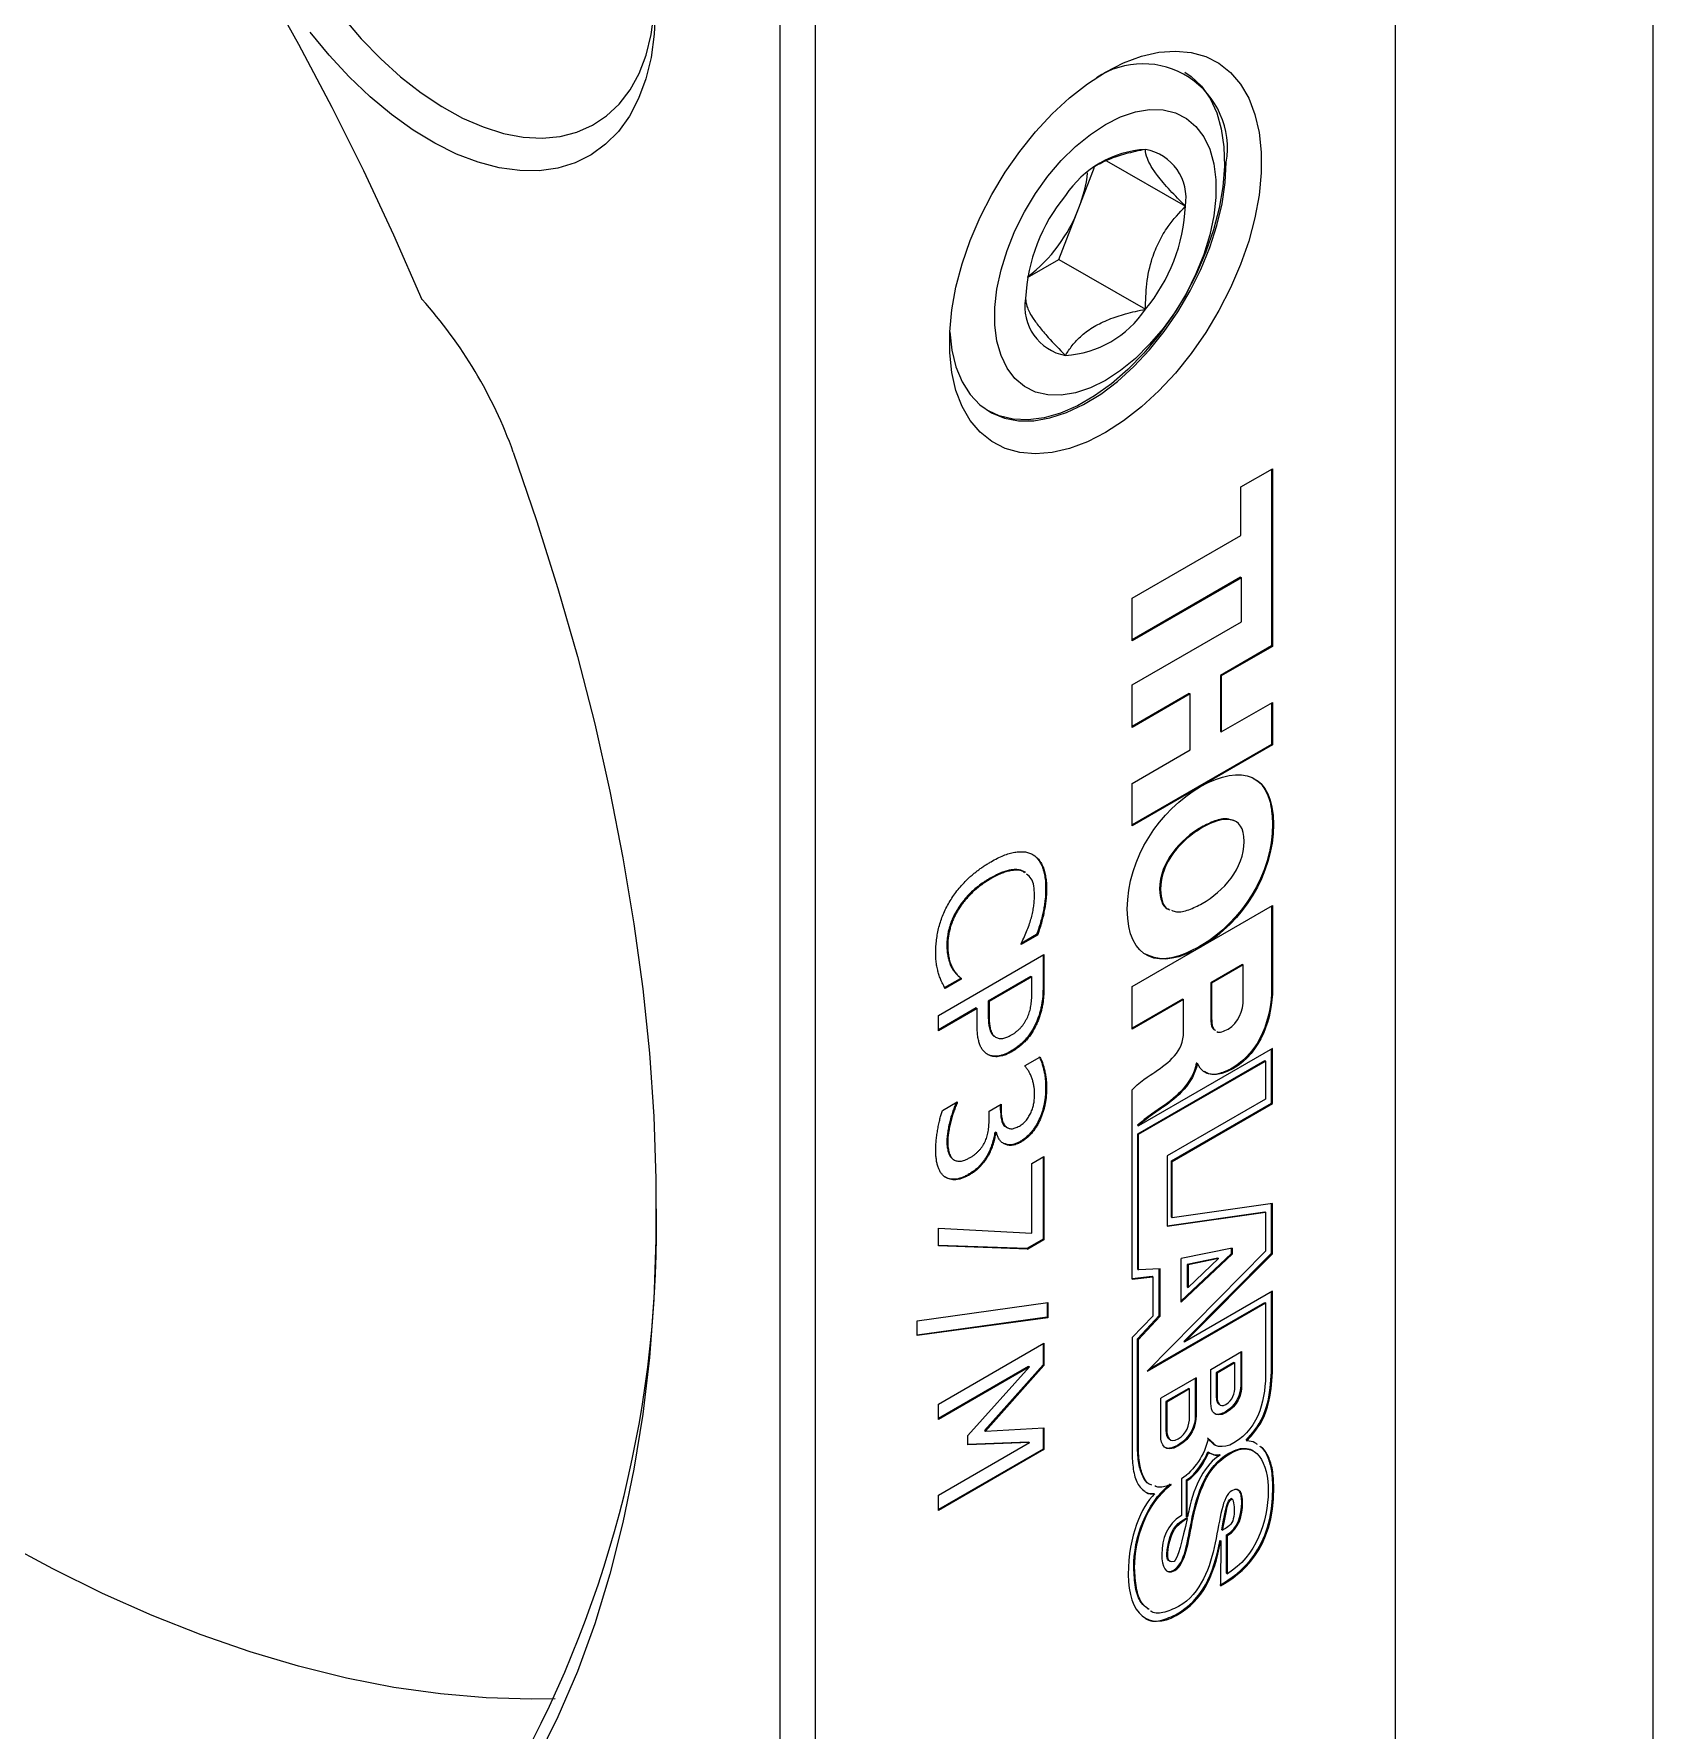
# Model space of a CAD drawing. Header units: millimetres. Extents: x 2 to 278, y 1 to 215.
# Drawn here: x 261.45 to 277.99, y 172.59 to 189.91 of the extents above; entities that cross this region are included whole.
import ezdxf

# ---------------------------------------------------------------- set-up
doc = ezdxf.new("R2010")
doc.units = ezdxf.units.MM

msp = doc.modelspace()

# ---------------------------------------------------------------- linework, layer by layer
at = {"color": 7, "linetype": 'Continuous', "lineweight": 18}
for p, q in [((277.989, 0.903), (277.989, 214.645)), ((275.359, 165.872), (275.359, 195.323)), ((269.073, 162.537), (269.073, 191.816)), ((269.432, 191.902), (269.432, 162.451)), ((272.124, 188.136), (272.285, 188.551)), ((272.406, 188.617), (273.212, 188.152)), ((271.92, 187.61), (272.124, 188.136)), ((271.599, 187.424), (271.92, 187.61)), ((271.92, 187.61), (272.804, 187.1)), ((273.78, 185.286), (274.102, 185.472)), ((274.093, 185.467), (274.093, 183.662)), ((274.102, 185.472), (274.102, 183.657)), ((273.78, 184.789), (273.78, 185.286)), ((272.669, 184.148), (273.78, 184.789)), ((273.775, 184.363), (272.669, 183.724)), ((273.784, 184.357), (272.669, 183.714)), ((273.775, 184.363), (273.784, 184.357)), ((273.784, 183.907), (273.784, 184.357)), ((272.669, 183.714), (272.669, 184.148)), ((272.669, 183.264), (273.784, 183.907)), ((274.093, 183.662), (273.57, 183.36)), ((274.102, 183.657), (273.579, 183.355)), ((274.093, 183.662), (274.102, 183.657)), ((273.57, 183.36), (273.57, 182.788)), ((273.57, 183.36), (273.579, 183.355)), ((273.579, 183.355), (273.579, 182.783)), ((272.669, 182.83), (272.669, 183.264)), ((273.252, 183.176), (272.669, 182.84)), ((273.261, 183.171), (272.669, 182.83)), ((273.252, 183.176), (273.261, 183.171)), ((273.261, 182.6), (273.261, 183.171)), ((273.579, 182.783), (274.102, 183.085)), ((274.093, 183.08), (274.093, 182.656)), ((274.102, 183.085), (274.102, 182.651)), ((273.57, 182.788), (273.579, 182.783)), ((274.093, 182.656), (272.669, 181.834)), ((274.102, 182.651), (272.669, 181.824)), ((272.669, 182.258), (273.261, 182.6)), ((274.093, 182.656), (274.102, 182.651)), ((272.669, 181.824), (272.669, 182.258)), ((273.368, 182.225), (273.368, 182.225)), ((273.376, 181.811), (273.385, 181.806)), ((274.103, 181.843), (274.112, 181.838)), ((271.217, 181.289), (271.226, 181.284)), ((271.566, 181.349), (271.552, 181.362)), ((271.552, 181.362), (271.561, 181.357)), ((271.575, 181.344), (271.561, 181.357)), ((271.579, 181.347), (271.568, 181.354)), ((271.785, 181.185), (271.794, 181.18)), ((272.949, 181.177), (272.958, 181.172)), ((270.883, 180.971), (270.892, 180.965)), ((272.669, 180.182), (274.102, 181.009)), ((274.093, 181.004), (274.093, 180.165)), ((274.102, 181.009), (274.102, 180.16)), ((271.693, 180.713), (271.535, 180.622)), ((271.702, 180.708), (271.535, 180.612)), ((271.693, 180.713), (271.702, 180.708)), ((270.776, 180.611), (270.785, 180.605)), ((271.535, 180.612), (271.535, 180.624)), ((273.375, 180.601), (273.375, 180.601)), ((273.375, 180.601), (273.384, 180.596)), ((273.375, 180.601), (273.384, 180.596)), ((273.384, 180.596), (273.384, 180.596)), ((270.689, 179.887), (271.767, 180.51)), ((271.758, 180.504), (271.758, 180.182)), ((271.767, 180.51), (271.767, 180.176)), ((273.795, 180.408), (273.471, 180.221)), ((273.804, 180.403), (273.48, 180.216)), ((273.795, 180.408), (273.804, 180.403)), ((273.804, 180.057), (273.804, 180.403)), ((270.912, 180.263), (270.748, 180.168)), ((270.921, 180.258), (270.757, 180.163)), ((270.912, 180.274), (270.912, 180.263)), ((270.912, 180.274), (270.921, 180.269)), ((270.912, 180.263), (270.921, 180.258)), ((270.921, 180.269), (270.921, 180.258)), ((271.635, 180.286), (271.199, 180.034)), ((271.644, 180.281), (271.208, 180.029)), ((271.635, 180.286), (271.644, 180.281)), ((271.644, 180.119), (271.644, 180.281)), ((271.758, 180.182), (271.767, 180.176)), ((272.669, 179.748), (272.669, 180.182)), ((273.471, 180.221), (273.471, 179.857)), ((273.471, 180.221), (273.48, 180.216)), ((273.48, 180.216), (273.48, 179.852)), ((271.199, 180.034), (271.199, 179.896)), ((271.199, 180.034), (271.208, 180.029)), ((271.208, 180.029), (271.208, 179.891)), ((273.184, 180.055), (272.669, 179.758)), ((273.193, 180.05), (272.669, 179.748)), ((273.184, 180.055), (273.193, 180.05)), ((273.193, 179.721), (273.193, 180.05)), ((274.093, 180.165), (274.102, 180.16)), ((271.076, 179.964), (270.689, 179.74)), ((271.085, 179.958), (270.689, 179.73)), ((270.689, 179.73), (270.689, 179.887)), ((271.076, 179.964), (271.085, 179.958)), ((271.085, 179.793), (271.085, 179.958)), ((271.199, 179.896), (271.208, 179.891)), ((273.471, 179.857), (273.48, 179.852)), ((271.265, 179.671), (271.274, 179.666)), ((271.69, 179.819), (271.699, 179.814)), ((271.429, 179.522), (271.438, 179.516)), ((274.102, 179.551), (272.732, 178.761)), ((274.093, 178.992), (274.093, 179.546)), ((274.102, 178.987), (274.102, 179.551)), ((271.576, 179.375), (271.727, 179.462)), ((271.576, 179.367), (271.576, 179.375)), ((272.725, 178.679), (274.022, 179.428)), ((272.734, 178.674), (274.031, 179.422)), ((273.328, 179.401), (273.324, 179.399)), ((273.324, 179.399), (273.333, 179.394)), ((273.328, 179.401), (273.337, 179.396)), ((273.337, 179.396), (273.333, 179.394)), ((273.689, 179.348), (273.698, 179.343)), ((274.022, 179.428), (274.031, 179.422)), ((274.031, 179.422), (274.031, 179.032)), ((271.785, 179.157), (271.794, 179.152)), ((270.73, 178.918), (270.88, 179.005)), ((270.871, 179), (270.871, 178.998)), ((270.871, 178.998), (270.88, 178.993)), ((270.88, 179.005), (270.88, 178.993)), ((271.208, 178.911), (271.331, 178.982)), ((271.322, 178.976), (271.322, 178.93)), ((271.331, 178.982), (271.331, 178.924)), ((272.669, 177.194), (272.669, 179.127)), ((272.98, 178.958), (272.989, 178.953)), ((274.031, 179.032), (273.027, 178.453)), ((273.069, 178.401), (274.093, 178.992)), ((273.078, 178.396), (274.102, 178.987)), ((274.093, 178.992), (274.102, 178.987)), ((271.208, 178.835), (271.208, 178.911)), ((271.322, 178.93), (271.331, 178.924)), ((271.723, 178.837), (271.732, 178.831)), ((271.275, 178.696), (271.265, 178.69)), ((271.265, 178.69), (271.274, 178.685)), ((271.284, 178.691), (271.274, 178.685)), ((271.275, 178.696), (271.284, 178.691)), ((271.384, 178.746), (271.395, 178.74)), ((272.723, 178.766), (272.732, 178.761)), ((272.725, 177.293), (272.725, 178.679)), ((272.725, 178.679), (272.734, 178.674)), ((272.734, 177.288), (272.734, 178.674)), ((270.776, 178.592), (270.785, 178.587)), ((271.195, 178.47), (271.204, 178.465)), ((271.521, 178.598), (271.53, 178.593)), ((271.644, 178.375), (271.767, 178.446)), ((271.758, 178.441), (271.758, 177.601)), ((271.767, 178.446), (271.767, 177.595)), ((273.027, 178.453), (273.027, 177.734)), ((270.836, 178.42), (270.845, 178.415)), ((270.995, 178.263), (271.004, 178.257)), ((271.644, 177.665), (271.644, 178.375)), ((273.069, 177.826), (273.069, 178.401)), ((273.069, 178.401), (273.078, 178.396)), ((273.078, 177.821), (273.078, 178.396)), ((274.102, 177.966), (273.078, 177.821)), ((274.093, 177.458), (274.093, 177.964)), ((274.102, 177.453), (274.102, 177.966)), ((273.027, 177.74), (274.022, 177.882)), ((273.027, 177.734), (274.031, 177.877)), ((273.069, 177.826), (273.078, 177.821)), ((274.022, 177.882), (274.031, 177.877)), ((274.031, 177.877), (274.031, 177.48)), ((270.689, 177.714), (271.644, 177.665)), ((270.689, 177.535), (270.689, 177.714)), ((271.758, 177.601), (271.594, 177.506)), ((271.767, 177.595), (271.603, 177.501)), ((271.758, 177.601), (271.767, 177.595)), ((271.594, 177.506), (270.689, 177.539)), ((271.603, 177.501), (270.689, 177.535)), ((271.594, 177.506), (271.603, 177.501)), ((274.031, 177.48), (272.822, 176.254)), ((273.689, 177.509), (273.17, 177.405)), ((273.68, 177.453), (273.17, 176.973)), ((273.689, 177.448), (273.17, 176.959)), ((273.17, 176.959), (273.17, 177.405)), ((273.198, 176.559), (274.093, 177.458)), ((273.207, 176.554), (274.102, 177.453)), ((273.543, 177.409), (273.23, 177.345)), ((273.552, 177.404), (273.239, 177.34)), ((273.239, 177.11), (273.552, 177.404)), ((273.543, 177.409), (273.552, 177.404)), ((273.68, 177.507), (273.68, 177.453)), ((273.68, 177.453), (273.689, 177.448)), ((273.689, 177.509), (273.689, 177.448)), ((274.093, 177.458), (274.102, 177.453)), ((272.725, 177.293), (272.734, 177.288)), ((272.953, 177.301), (272.734, 177.288)), ((272.944, 176.822), (272.944, 177.3)), ((272.953, 176.816), (272.953, 177.301)), ((273.23, 177.345), (273.23, 177.115)), ((273.23, 177.345), (273.239, 177.34)), ((273.239, 177.34), (273.239, 177.11)), ((272.669, 177.2), (272.872, 177.223)), ((272.669, 177.194), (272.881, 177.217)), ((272.872, 177.223), (272.881, 177.217)), ((272.881, 177.217), (272.881, 176.815)), ((274.102, 177.07), (273.207, 176.554)), ((273.23, 177.115), (273.239, 177.11)), ((274.093, 176.343), (274.093, 177.065)), ((274.102, 176.338), (274.102, 177.07)), ((270.471, 176.769), (271.808, 176.955)), ((271.799, 176.953), (271.799, 176.805)), ((271.808, 176.955), (271.808, 176.8)), ((272.822, 176.254), (274.031, 176.952)), ((272.846, 176.278), (274.022, 176.957)), ((274.022, 176.957), (274.031, 176.952)), ((274.031, 176.952), (274.031, 176.25)), ((271.799, 176.805), (270.471, 176.623)), ((271.808, 176.8), (270.471, 176.617)), ((270.471, 176.617), (270.471, 176.769)), ((271.799, 176.805), (271.808, 176.8)), ((272.881, 176.815), (272.669, 176.598)), ((272.723, 176.583), (272.944, 176.822)), ((272.732, 176.577), (272.953, 176.816)), ((272.944, 176.822), (272.953, 176.816)), ((270.689, 175.918), (271.767, 176.54)), ((271.758, 176.535), (271.758, 176.318)), ((271.767, 176.54), (271.767, 176.313)), ((272.669, 176.598), (272.669, 175.359)), ((272.723, 175.487), (272.723, 176.583)), ((272.723, 176.583), (272.732, 176.577)), ((272.732, 175.482), (272.732, 176.577)), ((273.198, 176.559), (273.207, 176.554)), ((273.472, 176.273), (273.786, 176.454)), ((273.777, 176.449), (273.777, 176.112)), ((273.786, 176.454), (273.786, 176.107)), ((271.61, 176.302), (270.689, 175.771)), ((271.619, 176.297), (270.689, 175.76)), ((270.99, 175.597), (271.619, 176.297)), ((271.758, 176.318), (271.161, 175.648)), ((271.767, 176.313), (271.17, 175.643)), ((271.61, 176.302), (271.619, 176.297)), ((271.758, 176.318), (271.767, 176.313)), ((273.322, 176.186), (272.96, 175.977)), ((273.322, 176.186), (273.322, 175.8)), ((273.472, 175.925), (273.472, 176.273)), ((273.708, 176.344), (273.527, 176.239)), ((273.527, 176.239), (273.527, 175.996)), ((273.527, 176.239), (273.536, 176.234)), ((273.717, 176.338), (273.536, 176.234)), ((273.536, 176.234), (273.536, 175.991)), ((273.708, 176.344), (273.717, 176.338)), ((273.717, 176.096), (273.717, 176.338)), ((274.093, 176.343), (274.102, 176.338)), ((273.246, 176.079), (273.013, 175.944)), ((273.255, 176.073), (273.022, 175.939)), ((273.246, 176.079), (273.255, 176.073)), ((273.255, 175.783), (273.255, 176.073)), ((273.313, 176.181), (273.313, 175.805)), ((273.777, 176.112), (273.786, 176.107)), ((270.689, 175.76), (270.689, 175.918)), ((272.96, 175.591), (272.96, 175.977)), ((273.013, 175.944), (273.013, 175.654)), ((273.013, 175.944), (273.022, 175.939)), ((273.022, 175.939), (273.022, 175.649)), ((273.527, 175.996), (273.536, 175.991)), ((271.17, 175.643), (271.767, 175.674)), ((271.758, 175.673), (271.758, 175.458)), ((271.767, 175.674), (271.767, 175.453)), ((273.313, 175.805), (273.322, 175.8)), ((273.619, 175.837), (273.628, 175.832)), ((270.689, 174.989), (271.619, 175.525)), ((270.99, 175.501), (270.99, 175.597)), ((271.61, 175.53), (270.99, 175.506)), ((271.619, 175.525), (270.99, 175.501)), ((271.161, 175.648), (271.17, 175.643)), ((271.61, 175.53), (271.619, 175.525)), ((273.013, 175.654), (273.022, 175.649)), ((273.131, 175.496), (273.14, 175.491)), ((273.504, 175.515), (273.437, 175.573)), ((273.498, 175.509), (273.509, 175.502)), ((273.833, 175.549), (273.842, 175.544)), ((271.758, 175.458), (270.689, 174.841)), ((271.767, 175.453), (270.689, 174.831)), ((271.758, 175.458), (271.767, 175.453)), ((272.723, 175.487), (272.732, 175.482)), ((273.442, 175.429), (273.451, 175.424)), ((273.559, 175.403), (273.567, 175.398)), ((273.656, 175.416), (273.665, 175.411)), ((273.172, 175.154), (273.172, 174.78)), ((270.689, 174.831), (270.689, 174.989)), ((272.888, 175.006), (272.897, 175.001)), ((273.223, 174.765), (273.223, 175.143)), ((273.223, 175.143), (273.232, 175.138)), ((273.232, 174.76), (273.232, 175.138)), ((274.107, 175.072), (274.116, 175.066)), ((273.675, 174.952), (273.684, 174.947)), ((273.69, 174.947), (273.679, 174.953)), ((273.788, 174.913), (273.797, 174.908)), ((273.221, 174.753), (273.23, 174.748)), ((273.223, 174.765), (273.232, 174.76)), ((273.283, 174.762), (273.292, 174.757)), ((273.583, 174.635), (273.592, 174.63)), ((273.039, 174.5), (273.048, 174.495)), ((273.563, 174.513), (273.572, 174.508)), ((273.565, 174.526), (273.574, 174.521)), ((273.574, 174.521), (273.572, 174.062)), ((273.632, 174.191), (273.632, 174.582)), ((273.632, 174.582), (273.641, 174.577)), ((273.641, 174.186), (273.641, 174.577)), ((272.685, 174.249), (272.694, 174.244)), ((273.094, 174.223), (273.103, 174.218)), ((273.632, 174.191), (273.641, 174.186)), ((273.11, 173.764), (273.119, 173.758))]:
    msp.add_line(p, q, dxfattribs=at)
at = {"color": 7, "linetype": 'Continuous', "lineweight": 18, "flags": 128}
for points in [[(263.798, 190.446), (264.153, 189.809), (264.493, 189.166), (264.817, 188.516), (265.125, 187.86), (265.415, 187.201)], [(267.799, 190.16), (267.788, 189.909), (267.756, 189.673), (267.702, 189.453), (267.628, 189.253), (267.534, 189.074), (267.421, 188.917), (267.29, 188.785), (267.142, 188.677), (266.979, 188.596), (266.802, 188.542), (266.612, 188.515), (266.413, 188.517), (266.204, 188.546), (265.989, 188.602), (265.769, 188.686), (265.547, 188.796), (265.324, 188.931), (265.102, 189.089), (264.885, 189.271), (264.672, 189.473), (264.468, 189.694), (264.273, 189.931)], [(264.606, 190.082), (264.795, 189.861), (264.993, 189.657), (265.197, 189.473), (265.406, 189.31), (265.617, 189.17), (265.829, 189.053), (266.04, 188.962), (266.247, 188.897), (266.448, 188.859), (266.641, 188.848), (266.825, 188.865), (266.997, 188.908), (267.156, 188.979), (267.301, 189.075), (267.429, 189.196), (267.54, 189.341), (267.632, 189.509), (267.704, 189.697), (267.757, 189.905), (267.788, 190.129)], [(272.396, 189.521), (272.581, 189.616), (272.763, 189.684), (272.941, 189.725), (273.111, 189.738), (273.272, 189.724), (273.42, 189.682), (273.555, 189.613), (273.674, 189.518), (273.776, 189.398), (273.859, 189.255), (273.923, 189.09), (273.965, 188.906), (273.987, 188.706), (273.987, 188.492), (273.965, 188.267), (273.923, 188.034), (273.859, 187.797), (273.776, 187.557), (273.674, 187.32), (273.555, 187.087), (273.42, 186.862), (273.272, 186.649), (273.111, 186.449), (272.941, 186.266), (272.763, 186.102), (272.581, 185.96), (272.396, 185.84), (272.211, 185.746), (272.028, 185.678), (271.851, 185.637), (271.68, 185.623), (271.52, 185.637), (271.371, 185.679), (271.236, 185.748), (271.117, 185.844), (271.015, 185.964), (270.932, 186.107), (270.869, 186.271), (270.826, 186.455), (270.805, 186.655), (270.805, 186.869), (270.826, 187.094), (270.869, 187.327), (270.932, 187.565), (271.015, 187.804), (271.117, 188.042), (271.236, 188.274), (271.371, 188.499), (271.52, 188.713), (271.68, 188.913), (271.851, 189.096), (272.028, 189.259), (272.211, 189.402), (272.396, 189.521)], [(273.207, 189.522), (273.272, 189.478), (273.377, 189.378), (273.464, 189.254), (273.532, 189.108), (273.579, 188.942), (273.606, 188.759), (273.611, 188.561), (273.595, 188.351), (273.558, 188.133), (273.5, 187.91), (273.422, 187.686), (273.326, 187.462), (273.213, 187.244), (273.084, 187.035), (272.942, 186.836), (272.789, 186.653), (272.626, 186.486), (272.458, 186.34), (272.285, 186.215), (272.111, 186.115), (271.938, 186.04), (271.769, 185.991), (271.607, 185.97), (271.453, 185.977), (271.311, 186.011), (271.207, 186.058)], [(272.396, 188.987), (272.55, 189.064), (272.701, 189.115), (272.846, 189.139), (272.984, 189.136), (273.11, 189.106), (273.223, 189.05), (273.32, 188.968), (273.4, 188.862), (273.462, 188.734), (273.503, 188.586), (273.524, 188.421), (273.524, 188.243), (273.503, 188.054), (273.462, 187.859), (273.4, 187.66), (273.32, 187.461), (273.223, 187.266), (273.11, 187.079), (272.984, 186.904), (272.846, 186.743), (272.701, 186.599), (272.55, 186.475), (272.396, 186.374), (272.242, 186.297), (272.09, 186.246), (271.945, 186.222), (271.808, 186.225), (271.682, 186.255), (271.569, 186.312), (271.471, 186.394), (271.391, 186.5), (271.33, 186.628), (271.288, 186.775), (271.267, 186.94), (271.267, 187.118), (271.288, 187.307), (271.33, 187.503), (271.391, 187.702), (271.471, 187.901), (271.569, 188.095), (271.682, 188.282), (271.808, 188.458), (271.945, 188.619), (272.09, 188.763), (272.242, 188.886), (272.396, 188.987)], [(270.805, 186.869), (270.826, 186.682), (270.868, 186.511), (270.931, 186.36), (271.014, 186.231), (271.114, 186.125), (271.232, 186.044), (271.364, 185.989), (271.509, 185.962), (271.665, 185.962), (271.829, 185.99), (271.999, 186.045), (272.173, 186.127), (272.347, 186.234), (272.519, 186.364), (272.686, 186.515), (272.846, 186.686), (272.997, 186.874), (273.136, 187.075), (273.261, 187.288), (273.37, 187.507), (273.462, 187.731), (273.535, 187.956), (273.588, 188.178), (273.62, 188.394), (273.63, 188.601)], [(266.347, 185.64), (266.586, 184.944), (266.804, 184.249), (267.002, 183.555), (267.179, 182.865), (267.334, 182.179), (267.468, 181.498), (267.58, 180.824), (267.669, 180.159), (267.737, 179.502), (267.782, 178.855), (267.804, 178.22), (267.804, 177.597), (267.782, 176.988), (267.737, 176.393), (267.669, 175.814), (267.58, 175.252), (267.468, 174.707), (267.334, 174.181), (267.179, 173.674), (267.002, 173.188), (266.804, 172.723), (266.586, 172.28), (266.347, 171.86)], [(266.775, 172.909), (266.532, 172.905), (266.072, 172.918), (265.603, 172.958), (265.127, 173.025), (264.644, 173.119), (264.155, 173.24), (263.66, 173.387), (263.161, 173.561), (262.658, 173.76), (262.152, 173.985), (261.645, 174.234), (261.136, 174.509)]]:
    msp.add_lwpolyline(points, dxfattribs=at)
at = {"color": 7, "linetype": 'Continuous', "lineweight": 18}
for centre, radius, start, end in [((272.778, 188.743), 0.864, 350.5521, 123.3414), ((272.867, 187.681), 1.054, 93.4295, 146.5651), ((272.711, 188.234), 0.508, 350.7481, 79.4532), ((270.859, 188.642), 1.363, 338.2261, 353.8016), ((273.35, 187.128), 1.772, 140.2279, 177.3607), ((271.442, 188.234), 1.772, 320.2279, 357.3607), ((270.644, 188.691), 1.581, 307.2159, 339.4707), ((261.893, 184.038), 4.734, 19.7897, 41.9244), ((272.08, 187.128), 0.508, 170.7481, 259.4532), ((271.924, 187.681), 1.054, 273.4295, 326.5651), ((256.318, 177.726), 11.492, 330.9777, 1.4212)]:
    msp.add_arc(centre, radius, start, end, dxfattribs=at)
for points, knots in [([(272.804, 188.733), (272.736, 188.719), (272.606, 188.691), (272.43, 188.634), (272.334, 188.584), (272.287, 188.56)], [0, 0, 0, 0, 0.360888, 0.686856, 1, 1, 1, 1]), ([(273.212, 188.152), (273.159, 188.207), (273.05, 188.318), (272.932, 188.456), (272.859, 188.563), (272.812, 188.657), (272.807, 188.704), (272.804, 188.733)], [0, 0, 0, 0, 0.216175, 0.4397399, 0.5933979, 0.7521915, 1, 1, 1, 1]), ([(272.804, 187.1), (272.806, 187.187), (272.811, 187.363), (272.86, 187.599), (272.94, 187.794), (273.05, 187.978), (273.151, 188.086), (273.212, 188.152)], [0, 0, 0, 0, 0.216175, 0.4397399, 0.5933979, 0.7521915, 1, 1, 1, 1]), ([(271.579, 187.209), (271.582, 187.184), (271.586, 187.134), (271.636, 187.034), (271.715, 186.924), (271.826, 186.794), (271.926, 186.691), (271.987, 186.629)], [0, 0, 0, 0, 0.216175, 0.43974, 0.593398, 0.752191, 1, 1, 1, 1]), ([(271.987, 186.629), (272.009, 186.662), (272.053, 186.733), (272.149, 186.834), (272.274, 186.926), (272.429, 186.999), (272.606, 187.058), (272.736, 187.086), (272.804, 187.1)], [0, 0, 0, 0, 0.155636, 0.324886, 0.493764, 0.656484, 0.819509, 1, 1, 1, 1]), ([(273.908, 182.304), (273.916, 182.301), (273.966, 182.285), (274.029, 182.197), (274.092, 182.048), (274.099, 181.914), (274.103, 181.843)], [0, 0, 0, 0, 0.054761, 0.348125, 0.65833, 1, 1, 1, 1]), ([(273.708, 181.874), (273.686, 181.883), (273.63, 181.906), (273.513, 181.88), (273.422, 181.834), (273.376, 181.811)], [0, 0, 0, 0, 0.241291, 0.611457, 1, 1, 1, 1]), ([(271.227, 181.458), (271.249, 181.47), (271.292, 181.494), (271.354, 181.522), (271.413, 181.543), (271.468, 181.555), (271.52, 181.561), (271.567, 181.56), (271.61, 181.551), (271.636, 181.54), (271.648, 181.534)], [0, 0, 0, 0, 0.143934, 0.281172, 0.411596, 0.537339, 0.658232, 0.775015, 0.888355, 1, 1, 1, 1]), ([(270.8, 181.042), (270.812, 181.062), (270.837, 181.103), (270.879, 181.16), (270.926, 181.216), (270.969, 181.261), (271.005, 181.296), (271.033, 181.321), (271.063, 181.346), (271.094, 181.37), (271.126, 181.393), (271.159, 181.416), (271.193, 181.438), (271.216, 181.451), (271.227, 181.458)], [0, 0, 0, 0, 0.106995, 0.21654, 0.330826, 0.450925, 0.513514, 0.577501, 0.643052, 0.710405, 0.779543, 0.850763, 0.9245, 1, 1, 1, 1]), ([(271.639, 181.539), (271.651, 181.532), (271.674, 181.518), (271.703, 181.489), (271.728, 181.454), (271.749, 181.412), (271.765, 181.364), (271.777, 181.31), (271.784, 181.25), (271.785, 181.207), (271.785, 181.185)], [0, 0, 0, 0, 0.117351, 0.234836, 0.354228, 0.476468, 0.601705, 0.729853, 0.862091, 1, 1, 1, 1]), ([(271.648, 181.534), (271.66, 181.527), (271.683, 181.513), (271.712, 181.484), (271.737, 181.449), (271.758, 181.406), (271.774, 181.358), (271.786, 181.305), (271.793, 181.245), (271.794, 181.202), (271.794, 181.18)], [0, 0, 0, 0, 0.117351, 0.234836, 0.354228, 0.476468, 0.601705, 0.729853, 0.862091, 1, 1, 1, 1]), ([(271.217, 181.289), (271.199, 181.278), (271.163, 181.257), (271.111, 181.22), (271.063, 181.182), (271.019, 181.141), (270.979, 181.099), (270.943, 181.057), (270.911, 181.015), (270.892, 180.985), (270.883, 180.971)], [0, 0, 0, 0, 0.155241, 0.300025, 0.435206, 0.562205, 0.681189, 0.793223, 0.899004, 1, 1, 1, 1]), ([(271.226, 181.284), (271.208, 181.273), (271.172, 181.252), (271.12, 181.215), (271.072, 181.177), (271.028, 181.136), (270.988, 181.094), (270.952, 181.052), (270.92, 181.009), (270.901, 180.98), (270.892, 180.965)], [0, 0, 0, 0, 0.155241, 0.300025, 0.435206, 0.562205, 0.681189, 0.793223, 0.899004, 1, 1, 1, 1]), ([(271.552, 181.362), (271.542, 181.366), (271.523, 181.373), (271.489, 181.378), (271.452, 181.377), (271.412, 181.371), (271.368, 181.359), (271.321, 181.342), (271.27, 181.319), (271.235, 181.299), (271.217, 181.289)], [0, 0, 0, 0, 0.104655, 0.213472, 0.327663, 0.447816, 0.575017, 0.708782, 0.849954, 1, 1, 1, 1]), ([(271.561, 181.357), (271.551, 181.361), (271.532, 181.368), (271.498, 181.373), (271.461, 181.371), (271.421, 181.366), (271.377, 181.354), (271.33, 181.337), (271.279, 181.314), (271.244, 181.294), (271.226, 181.284)], [0, 0, 0, 0, 0.104655, 0.213472, 0.327663, 0.447816, 0.575017, 0.708782, 0.849954, 1, 1, 1, 1]), ([(271.672, 181.119), (271.67, 181.15), (271.667, 181.211), (271.644, 181.291), (271.607, 181.317), (271.589, 181.33)], [0, 0, 0, 0, 0.334032, 0.6678, 1, 1, 1, 1]), ([(270.662, 180.527), (270.663, 180.55), (270.663, 180.593), (270.67, 180.659), (270.68, 180.725), (270.694, 180.79), (270.714, 180.855), (270.737, 180.918), (270.766, 180.981), (270.789, 181.022), (270.8, 181.042)], [0, 0, 0, 0, 0.138054, 0.270147, 0.397724, 0.521154, 0.64206, 0.761152, 0.88002, 1, 1, 1, 1]), ([(271.535, 180.624), (271.547, 180.648), (271.569, 180.693), (271.597, 180.76), (271.621, 180.824), (271.64, 180.886), (271.654, 180.945), (271.664, 181.004), (271.67, 181.062), (271.671, 181.1), (271.672, 181.119)], [0, 0, 0, 0, 0.140009, 0.272412, 0.398723, 0.518389, 0.636276, 0.755107, 0.876345, 1, 1, 1, 1]), ([(271.785, 181.185), (271.785, 181.169), (271.785, 181.135), (271.781, 181.083), (271.774, 181.03), (271.765, 180.974), (271.753, 180.916), (271.737, 180.853), (271.717, 180.785), (271.701, 180.738), (271.693, 180.713)], [0, 0, 0, 0, 0.114033, 0.228467, 0.343226, 0.459647, 0.580798, 0.710352, 0.850555, 1, 1, 1, 1]), ([(271.794, 181.18), (271.794, 181.164), (271.794, 181.13), (271.79, 181.078), (271.783, 181.024), (271.774, 180.969), (271.762, 180.911), (271.746, 180.847), (271.726, 180.779), (271.71, 180.732), (271.702, 180.708)], [0, 0, 0, 0, 0.114033, 0.228467, 0.343226, 0.459647, 0.580798, 0.710352, 0.850555, 1, 1, 1, 1]), ([(272.949, 181.177), (272.953, 181.133), (272.961, 181.049), (273.003, 180.983), (273.038, 180.974), (273.044, 180.973)], [0, 0, 0, 0, 0.488167, 0.918632, 1, 1, 1, 1]), ([(272.958, 181.172), (272.962, 181.127), (272.97, 181.044), (273.012, 180.978), (273.047, 180.969), (273.053, 180.967)], [0, 0, 0, 0, 0.488167, 0.918632, 1, 1, 1, 1]), ([(270.883, 180.971), (270.874, 180.956), (270.857, 180.926), (270.835, 180.881), (270.816, 180.835), (270.802, 180.789), (270.79, 180.743), (270.782, 180.698), (270.777, 180.653), (270.776, 180.625), (270.776, 180.611)], [0, 0, 0, 0, 0.1262396, 0.2508453, 0.3738154, 0.4977721, 0.6221552, 0.7468533, 0.8724567, 1, 1, 1, 1]), ([(270.892, 180.965), (270.883, 180.951), (270.866, 180.921), (270.844, 180.876), (270.825, 180.83), (270.811, 180.784), (270.799, 180.738), (270.791, 180.693), (270.786, 180.648), (270.785, 180.62), (270.785, 180.605)], [0, 0, 0, 0, 0.1262396, 0.2508453, 0.3738154, 0.4977721, 0.6221552, 0.7468533, 0.8724567, 1, 1, 1, 1]), ([(273.384, 180.596), (273.379, 180.593), (273.374, 180.589), (273.369, 180.586), (272.952, 180.345), (272.619, 180.449), (272.619, 180.973)], [0.987373, 0.987373, 0.987373, 0.987373, 1, 1, 1, 2, 2, 2, 2]), ([(273.071, 180.962), (273.088, 180.956), (273.138, 180.936), (273.249, 180.962), (273.339, 181.008), (273.385, 181.031)], [0, 0, 0, 0, 0.188539, 0.584454, 1, 1, 1, 1]), ([(270.695, 180.306), (270.69, 180.321), (270.682, 180.352), (270.673, 180.394), (270.667, 180.431), (270.664, 180.461), (270.663, 180.493), (270.662, 180.516), (270.662, 180.527)], [0, 0, 0, 0, 0.223617, 0.462974, 0.589494, 0.720361, 0.857762, 1, 1, 1, 1]), ([(270.776, 180.611), (270.776, 180.591), (270.777, 180.554), (270.784, 180.501), (270.794, 180.452), (270.809, 180.408), (270.829, 180.368), (270.852, 180.332), (270.88, 180.3), (270.901, 180.283), (270.912, 180.274)], [0, 0, 0, 0, 0.128064, 0.253278, 0.376123, 0.498194, 0.620569, 0.743844, 0.870453, 1, 1, 1, 1]), ([(270.785, 180.605), (270.785, 180.586), (270.786, 180.548), (270.793, 180.496), (270.803, 180.447), (270.818, 180.403), (270.838, 180.363), (270.861, 180.327), (270.889, 180.295), (270.91, 180.278), (270.921, 180.269)], [0, 0, 0, 0, 0.128064, 0.253278, 0.376123, 0.498194, 0.620569, 0.743844, 0.870453, 1, 1, 1, 1]), ([(273.375, 180.601), (273.299, 180.561), (273.152, 180.485), (272.951, 180.452), (272.851, 180.495), (272.804, 180.515)], [0, 0, 0, 0, 0.3652924, 0.7073348, 1, 1, 1, 1]), ([(270.757, 180.163), (270.752, 180.174), (270.742, 180.196), (270.728, 180.222), (270.718, 180.243), (270.71, 180.262), (270.702, 180.283), (270.697, 180.298), (270.695, 180.306)], [0, 0, 0, 0, 0.24437, 0.466397, 0.57864, 0.70431, 0.844726, 1, 1, 1, 1]), ([(271.758, 180.182), (271.758, 180.164), (271.758, 180.129), (271.755, 180.079), (271.75, 180.031), (271.742, 179.986), (271.733, 179.943), (271.721, 179.901), (271.707, 179.86), (271.696, 179.832), (271.69, 179.819)], [0, 0, 0, 0, 0.157437, 0.302803, 0.435848, 0.558606, 0.673213, 0.784176, 0.89302, 1, 1, 1, 1]), ([(271.767, 180.176), (271.767, 180.158), (271.767, 180.124), (271.764, 180.073), (271.759, 180.026), (271.751, 179.981), (271.742, 179.938), (271.73, 179.896), (271.716, 179.854), (271.705, 179.827), (271.699, 179.814)], [0, 0, 0, 0, 0.157437, 0.302803, 0.435848, 0.558606, 0.673213, 0.784176, 0.89302, 1, 1, 1, 1]), ([(271.602, 179.874), (271.605, 179.883), (271.613, 179.901), (271.622, 179.929), (271.629, 179.956), (271.635, 179.985), (271.639, 180.015), (271.642, 180.047), (271.644, 180.082), (271.644, 180.106), (271.644, 180.119)], [0, 0, 0, 0, 0.105259, 0.211226, 0.319873, 0.432445, 0.553028, 0.688465, 0.8363, 1, 1, 1, 1]), ([(271.199, 179.896), (271.199, 179.88), (271.199, 179.85), (271.202, 179.809), (271.207, 179.774), (271.214, 179.744), (271.223, 179.719), (271.234, 179.698), (271.248, 179.682), (271.259, 179.675), (271.265, 179.671)], [0, 0, 0, 0, 0.169216, 0.321341, 0.458681, 0.581136, 0.692862, 0.798304, 0.900645, 1, 1, 1, 1]), ([(271.208, 179.891), (271.208, 179.875), (271.208, 179.845), (271.211, 179.804), (271.216, 179.768), (271.223, 179.738), (271.232, 179.714), (271.243, 179.693), (271.257, 179.677), (271.268, 179.67), (271.274, 179.666)], [0, 0, 0, 0, 0.169216, 0.321341, 0.458681, 0.581136, 0.692862, 0.798304, 0.900645, 1, 1, 1, 1]), ([(271.435, 179.688), (271.444, 179.693), (271.462, 179.704), (271.488, 179.723), (271.512, 179.744), (271.534, 179.767), (271.554, 179.791), (271.572, 179.817), (271.588, 179.845), (271.597, 179.864), (271.602, 179.874)], [0, 0, 0, 0, 0.1421884, 0.2766733, 0.4037003, 0.5252743, 0.6439423, 0.7611224, 0.8788268, 1, 1, 1, 1]), ([(273.471, 179.857), (273.472, 179.835), (273.474, 179.795), (273.488, 179.754), (273.505, 179.743), (273.51, 179.739)], [0, 0, 0, 0, 0.44559, 0.828809, 1, 1, 1, 1]), ([(273.48, 179.852), (273.481, 179.83), (273.483, 179.79), (273.497, 179.748), (273.514, 179.738), (273.519, 179.734)], [0, 0, 0, 0, 0.44559, 0.828809, 1, 1, 1, 1]), ([(271.198, 179.486), (271.189, 179.492), (271.171, 179.504), (271.148, 179.527), (271.128, 179.555), (271.112, 179.589), (271.1, 179.629), (271.091, 179.677), (271.086, 179.732), (271.085, 179.772), (271.085, 179.793)], [0, 0, 0, 0, 0.111733, 0.222607, 0.333827, 0.447502, 0.567526, 0.699212, 0.842686, 1, 1, 1, 1]), ([(271.274, 179.666), (271.28, 179.663), (271.291, 179.658), (271.309, 179.653), (271.328, 179.652), (271.348, 179.653), (271.368, 179.658), (271.389, 179.665), (271.412, 179.675), (271.427, 179.684), (271.435, 179.688)], [0, 0, 0, 0, 0.134313, 0.260543, 0.381978, 0.499662, 0.61734, 0.739937, 0.866736, 1, 1, 1, 1]), ([(271.69, 179.819), (271.683, 179.804), (271.669, 179.773), (271.644, 179.73), (271.617, 179.689), (271.587, 179.65), (271.553, 179.613), (271.515, 179.58), (271.474, 179.549), (271.445, 179.531), (271.429, 179.522)], [0, 0, 0, 0, 0.118791, 0.235593, 0.350081, 0.465563, 0.584528, 0.712258, 0.850127, 1, 1, 1, 1]), ([(271.699, 179.814), (271.692, 179.799), (271.678, 179.768), (271.653, 179.725), (271.626, 179.683), (271.596, 179.645), (271.562, 179.608), (271.524, 179.575), (271.483, 179.543), (271.454, 179.526), (271.438, 179.516)], [0, 0, 0, 0, 0.118791, 0.235593, 0.350081, 0.465563, 0.584528, 0.712258, 0.850127, 1, 1, 1, 1]), ([(273.532, 179.724), (273.533, 179.723), (273.546, 179.713), (273.587, 179.719), (273.627, 179.738), (273.649, 179.749)], [0, 0, 0, 0, 0.022463, 0.474535, 1, 1, 1, 1]), ([(271.429, 179.522), (271.418, 179.515), (271.394, 179.502), (271.36, 179.488), (271.327, 179.478), (271.295, 179.472), (271.266, 179.471), (271.238, 179.473), (271.212, 179.48), (271.196, 179.488), (271.189, 179.492)], [0, 0, 0, 0, 0.133409, 0.263886, 0.390875, 0.51657, 0.640173, 0.761086, 0.880573, 1, 1, 1, 1]), ([(271.438, 179.516), (271.427, 179.51), (271.403, 179.497), (271.369, 179.483), (271.336, 179.473), (271.304, 179.467), (271.275, 179.465), (271.247, 179.468), (271.221, 179.475), (271.205, 179.483), (271.198, 179.486)], [0, 0, 0, 0, 0.133409, 0.263886, 0.390875, 0.51657, 0.640173, 0.761086, 0.880573, 1, 1, 1, 1]), ([(271.672, 179.088), (271.671, 179.101), (271.671, 179.128), (271.666, 179.166), (271.658, 179.204), (271.647, 179.241), (271.633, 179.277), (271.617, 179.31), (271.598, 179.34), (271.583, 179.358), (271.576, 179.367)], [0, 0, 0, 0, 0.1124893, 0.2286277, 0.3506057, 0.4776091, 0.6076163, 0.7378994, 0.8683738, 1, 1, 1, 1]), ([(271.718, 179.468), (271.722, 179.459), (271.731, 179.442), (271.743, 179.412), (271.754, 179.376), (271.764, 179.336), (271.774, 179.294), (271.78, 179.249), (271.785, 179.204), (271.785, 179.173), (271.785, 179.157)], [0, 0, 0, 0, 0.097204, 0.206537, 0.328784, 0.463777, 0.602945, 0.738447, 0.870194, 1, 1, 1, 1]), ([(271.727, 179.462), (271.731, 179.454), (271.74, 179.437), (271.752, 179.407), (271.763, 179.371), (271.773, 179.331), (271.783, 179.288), (271.789, 179.244), (271.794, 179.199), (271.794, 179.168), (271.794, 179.152)], [0, 0, 0, 0, 0.097204, 0.206537, 0.328784, 0.463777, 0.602945, 0.738447, 0.870194, 1, 1, 1, 1]), ([(273.689, 179.348), (273.646, 179.328), (273.562, 179.287), (273.463, 179.28), (273.42, 179.306), (273.407, 179.314)], [0, 0, 0, 0, 0.410332, 0.808781, 1, 1, 1, 1]), ([(271.785, 179.157), (271.785, 179.143), (271.785, 179.114), (271.782, 179.071), (271.778, 179.029), (271.771, 178.989), (271.763, 178.95), (271.752, 178.912), (271.739, 178.874), (271.729, 178.849), (271.723, 178.837)], [0, 0, 0, 0, 0.147688, 0.286679, 0.418265, 0.541211, 0.658936, 0.773826, 0.887815, 1, 1, 1, 1]), ([(271.794, 179.152), (271.794, 179.137), (271.794, 179.109), (271.791, 179.066), (271.787, 179.024), (271.78, 178.984), (271.772, 178.945), (271.761, 178.907), (271.748, 178.869), (271.738, 178.844), (271.732, 178.831)], [0, 0, 0, 0, 0.147688, 0.286679, 0.418265, 0.541211, 0.658936, 0.773826, 0.887815, 1, 1, 1, 1]), ([(270.871, 178.998), (270.865, 178.982), (270.851, 178.949), (270.833, 178.899), (270.817, 178.846), (270.803, 178.792), (270.791, 178.739), (270.782, 178.687), (270.777, 178.638), (270.776, 178.607), (270.776, 178.592)], [0, 0, 0, 0, 0.116278, 0.2371681, 0.3632421, 0.495349, 0.6275087, 0.7550309, 0.8789584, 1, 1, 1, 1]), ([(270.88, 178.993), (270.874, 178.977), (270.86, 178.944), (270.842, 178.893), (270.826, 178.841), (270.812, 178.787), (270.8, 178.733), (270.791, 178.682), (270.786, 178.633), (270.785, 178.602), (270.785, 178.587)], [0, 0, 0, 0, 0.116278, 0.2371681, 0.3632421, 0.495349, 0.6275087, 0.7550309, 0.8789584, 1, 1, 1, 1]), ([(271.637, 178.9), (271.64, 178.908), (271.647, 178.923), (271.654, 178.946), (271.66, 178.969), (271.666, 179), (271.671, 179.04), (271.671, 179.071), (271.672, 179.088)], [0, 0, 0, 0, 0.118536, 0.236301, 0.354267, 0.472041, 0.722442, 1, 1, 1, 1]), ([(270.662, 178.511), (270.662, 178.529), (270.663, 178.563), (270.667, 178.617), (270.674, 178.671), (270.683, 178.726), (270.694, 178.78), (270.705, 178.83), (270.717, 178.875), (270.726, 178.905), (270.73, 178.918)], [0, 0, 0, 0, 0.136452, 0.272113, 0.407418, 0.542829, 0.673115, 0.793309, 0.901574, 1, 1, 1, 1]), ([(271.169, 178.606), (271.172, 178.615), (271.18, 178.632), (271.188, 178.659), (271.195, 178.687), (271.202, 178.726), (271.207, 178.776), (271.207, 178.815), (271.208, 178.835)], [0, 0, 0, 0, 0.108532, 0.219353, 0.336453, 0.458818, 0.721177, 1, 1, 1, 1]), ([(271.322, 178.93), (271.324, 178.895), (271.328, 178.825), (271.352, 178.757), (271.383, 178.75), (271.387, 178.749)], [0, 0, 0, 0, 0.464451, 0.92681, 1, 1, 1, 1]), ([(271.331, 178.924), (271.331, 178.914), (271.331, 178.894), (271.333, 178.867), (271.337, 178.842), (271.342, 178.819), (271.349, 178.799), (271.357, 178.781), (271.367, 178.766), (271.378, 178.752), (271.39, 178.742), (271.404, 178.735), (271.42, 178.731), (271.437, 178.73), (271.455, 178.732), (271.474, 178.738), (271.495, 178.747), (271.509, 178.754), (271.517, 178.758)], [0, 0, 0, 0, 0.0775317, 0.1509876, 0.2205619, 0.2880292, 0.352278, 0.4139197, 0.4743323, 0.5334504, 0.5911537, 0.6468729, 0.7023883, 0.7577628, 0.8149868, 0.8736571, 0.9349174, 1, 1, 1, 1]), ([(271.517, 178.758), (271.523, 178.762), (271.536, 178.77), (271.555, 178.784), (271.572, 178.8), (271.588, 178.818), (271.602, 178.837), (271.615, 178.857), (271.627, 178.878), (271.634, 178.893), (271.637, 178.9)], [0, 0, 0, 0, 0.138618, 0.268222, 0.393881, 0.516403, 0.637446, 0.757278, 0.877534, 1, 1, 1, 1]), ([(271.723, 178.837), (271.717, 178.823), (271.706, 178.798), (271.685, 178.761), (271.663, 178.727), (271.638, 178.696), (271.612, 178.667), (271.583, 178.641), (271.553, 178.617), (271.532, 178.604), (271.521, 178.598)], [0, 0, 0, 0, 0.128741, 0.251858, 0.373031, 0.492464, 0.611941, 0.735681, 0.864109, 1, 1, 1, 1]), ([(271.732, 178.831), (271.726, 178.818), (271.715, 178.793), (271.694, 178.756), (271.672, 178.722), (271.647, 178.69), (271.621, 178.661), (271.592, 178.635), (271.562, 178.612), (271.54, 178.599), (271.53, 178.593)], [0, 0, 0, 0, 0.128741, 0.251858, 0.373031, 0.492464, 0.611941, 0.735681, 0.864109, 1, 1, 1, 1]), ([(271.265, 178.69), (271.264, 178.682), (271.261, 178.666), (271.256, 178.641), (271.249, 178.613), (271.241, 178.584), (271.231, 178.554), (271.22, 178.525), (271.208, 178.497), (271.199, 178.479), (271.195, 178.47)], [0, 0, 0, 0, 0.105877, 0.222463, 0.347477, 0.483981, 0.621087, 0.752121, 0.877871, 1, 1, 1, 1]), ([(271.274, 178.685), (271.273, 178.677), (271.27, 178.661), (271.265, 178.636), (271.258, 178.608), (271.25, 178.579), (271.24, 178.549), (271.229, 178.519), (271.217, 178.491), (271.208, 178.473), (271.204, 178.465)], [0, 0, 0, 0, 0.105877, 0.222463, 0.347477, 0.483981, 0.621087, 0.752121, 0.877871, 1, 1, 1, 1]), ([(271.53, 178.593), (271.522, 178.588), (271.507, 178.58), (271.485, 178.571), (271.464, 178.564), (271.444, 178.561), (271.424, 178.559), (271.405, 178.561), (271.387, 178.565), (271.37, 178.571), (271.354, 178.58), (271.339, 178.591), (271.325, 178.603), (271.314, 178.617), (271.304, 178.633), (271.296, 178.65), (271.289, 178.669), (271.286, 178.684), (271.284, 178.691)], [0, 0, 0, 0, 0.06504, 0.128063, 0.190357, 0.251797, 0.313847, 0.375881, 0.439298, 0.504589, 0.569604, 0.633431, 0.695465, 0.75667, 0.817531, 0.877895, 0.938755, 1, 1, 1, 1]), ([(270.761, 178.235), (270.753, 178.241), (270.737, 178.253), (270.716, 178.277), (270.7, 178.306), (270.686, 178.339), (270.675, 178.377), (270.668, 178.418), (270.663, 178.463), (270.662, 178.495), (270.662, 178.511)], [0, 0, 0, 0, 0.118142, 0.236171, 0.355734, 0.477312, 0.601906, 0.730439, 0.862839, 1, 1, 1, 1]), ([(270.776, 178.592), (270.776, 178.583), (270.776, 178.565), (270.78, 178.54), (270.784, 178.514), (270.791, 178.489), (270.799, 178.466), (270.81, 178.447), (270.822, 178.431), (270.831, 178.424), (270.836, 178.42)], [0, 0, 0, 0, 0.119378, 0.244055, 0.373386, 0.508151, 0.641601, 0.766595, 0.886141, 1, 1, 1, 1]), ([(270.785, 178.587), (270.785, 178.578), (270.785, 178.56), (270.789, 178.535), (270.793, 178.509), (270.8, 178.484), (270.808, 178.461), (270.819, 178.442), (270.83, 178.426), (270.84, 178.418), (270.845, 178.415)], [0, 0, 0, 0, 0.119378, 0.244055, 0.373386, 0.508151, 0.641601, 0.766595, 0.886141, 1, 1, 1, 1]), ([(270.845, 178.415), (270.85, 178.412), (270.861, 178.406), (270.878, 178.401), (270.896, 178.398), (270.915, 178.398), (270.936, 178.402), (270.96, 178.409), (270.985, 178.421), (271.003, 178.431), (271.013, 178.436)], [0, 0, 0, 0, 0.1217612, 0.2388187, 0.3527983, 0.4651955, 0.5816892, 0.7097703, 0.8484124, 1, 1, 1, 1]), ([(271.195, 178.47), (271.189, 178.46), (271.178, 178.441), (271.159, 178.413), (271.139, 178.385), (271.116, 178.358), (271.091, 178.331), (271.062, 178.307), (271.029, 178.284), (271.007, 178.27), (270.995, 178.263)], [0, 0, 0, 0, 0.105943, 0.213189, 0.324001, 0.43914, 0.560777, 0.694253, 0.839468, 1, 1, 1, 1]), ([(271.204, 178.465), (271.198, 178.455), (271.187, 178.435), (271.168, 178.407), (271.148, 178.38), (271.125, 178.353), (271.1, 178.326), (271.071, 178.302), (271.038, 178.278), (271.016, 178.265), (271.004, 178.257)], [0, 0, 0, 0, 0.105943, 0.213189, 0.324001, 0.43914, 0.560777, 0.694253, 0.839468, 1, 1, 1, 1]), ([(271.013, 178.436), (271.022, 178.441), (271.04, 178.452), (271.065, 178.471), (271.088, 178.49), (271.109, 178.512), (271.127, 178.534), (271.143, 178.557), (271.157, 178.581), (271.165, 178.598), (271.169, 178.606)], [0, 0, 0, 0, 0.155726, 0.299617, 0.430261, 0.552737, 0.669585, 0.781625, 0.890816, 1, 1, 1, 1]), ([(271.521, 178.598), (271.488, 178.582), (271.427, 178.554), (271.38, 178.573), (271.359, 178.581)], [0, 0, 0, 0, 0.540418, 1, 1, 1, 1]), ([(270.995, 178.263), (270.983, 178.256), (270.959, 178.243), (270.924, 178.229), (270.891, 178.219), (270.859, 178.214), (270.83, 178.214), (270.802, 178.219), (270.776, 178.227), (270.76, 178.236), (270.752, 178.24)], [0, 0, 0, 0, 0.1339935, 0.2628194, 0.3894223, 0.5137325, 0.6359127, 0.7569255, 0.8780458, 1, 1, 1, 1]), ([(271.004, 178.257), (270.992, 178.251), (270.968, 178.238), (270.933, 178.224), (270.9, 178.214), (270.868, 178.209), (270.838, 178.209), (270.811, 178.213), (270.785, 178.222), (270.769, 178.231), (270.761, 178.235)], [0, 0, 0, 0, 0.1339935, 0.2628194, 0.3894223, 0.5137325, 0.6359127, 0.7569255, 0.8780458, 1, 1, 1, 1]), ([(273.527, 175.996), (273.528, 175.981), (273.531, 175.949), (273.546, 175.919), (273.562, 175.912), (273.567, 175.91)], [0, 0, 0, 0, 0.396751, 0.808377, 1, 1, 1, 1]), ([(273.619, 175.837), (273.6, 175.828), (273.564, 175.811), (273.529, 175.809), (273.517, 175.817), (273.517, 175.818)], [0, 0, 0, 0, 0.529554, 0.973581, 1, 1, 1, 1]), ([(273.131, 175.496), (273.109, 175.486), (273.068, 175.466), (273.026, 175.463), (273.012, 175.473), (273.01, 175.475)], [0, 0, 0, 0, 0.514199, 0.942041, 1, 1, 1, 1]), ([(273.013, 175.654), (273.014, 175.636), (273.017, 175.598), (273.036, 175.564), (273.054, 175.557), (273.059, 175.555)], [0, 0, 0, 0, 0.412002, 0.845286, 1, 1, 1, 1]), ([(273.949, 175.504), (273.941, 175.511), (273.911, 175.535), (273.871, 175.54), (273.842, 175.544)], [0, 0, 0, 0, 0.290628, 1, 1, 1, 1]), ([(272.669, 175.359), (272.674, 175.302), (272.684, 175.191), (272.732, 175.077), (272.782, 175.04), (272.8, 175.027)], [0, 0, 0, 0, 0.408169, 0.789014, 1, 1, 1, 1]), ([(272.861, 175.095), (272.855, 175.097), (272.818, 175.106), (272.772, 175.18), (272.729, 175.309), (272.725, 175.426), (272.723, 175.487)], [0, 0, 0, 0, 0.050283, 0.30857, 0.637294, 1, 1, 1, 1]), ([(272.87, 175.09), (272.864, 175.092), (272.827, 175.101), (272.781, 175.174), (272.738, 175.304), (272.734, 175.42), (272.732, 175.482)], [0, 0, 0, 0, 0.050283, 0.30857, 0.637294, 1, 1, 1, 1]), ([(273.656, 175.416), (273.689, 175.433), (273.753, 175.465), (273.837, 175.468), (273.888, 175.457), (273.906, 175.439), (273.907, 175.439)], [0, 0, 0, 0, 0.353134, 0.674616, 0.986351, 1, 1, 1, 1]), ([(274.116, 175.066), (274.113, 175.129), (274.109, 175.244), (274.066, 175.376), (274.02, 175.456), (273.983, 175.481), (273.973, 175.487)], [0, 0, 0, 0, 0.354128, 0.652045, 0.907158, 1, 1, 1, 1]), ([(274.107, 175.072), (274.104, 175.134), (274.1, 175.25), (274.056, 175.381), (274.014, 175.459), (273.98, 175.482), (273.973, 175.486)], [0, 0, 0, 0, 0.3639, 0.670038, 0.932191, 1, 1, 1, 1]), ([(272.805, 175.021), (272.805, 175.021), (272.826, 175.003), (272.858, 175.004), (272.888, 175.006)], [0, 0, 0, 0, 0.030716, 1, 1, 1, 1]), ([(272.814, 175.016), (272.814, 175.016), (272.835, 174.998), (272.867, 174.999), (272.897, 175.001)], [0, 0, 0, 0, 0.030716, 1, 1, 1, 1]), ([(273.066, 175.097), (273.023, 175.081), (272.961, 175.058), (272.913, 175.076), (272.899, 175.082)], [0, 0, 0, 0, 0.693032, 1, 1, 1, 1]), ([(273.788, 174.913), (273.787, 174.934), (273.785, 174.976), (273.772, 175.025), (273.751, 175.038), (273.742, 175.043)], [0, 0, 0, 0, 0.385197, 0.765965, 1, 1, 1, 1]), ([(273.675, 174.952), (273.676, 174.953), (273.677, 174.953), (273.679, 174.953), (273.68, 174.953), (273.68, 174.952)], [0, 0, 0, 0, 0.349033, 0.732291, 1, 1, 1, 1]), ([(273.052, 174.315), (273.051, 174.315), (273.044, 174.316), (273.034, 174.324), (273.024, 174.345), (273.021, 174.381), (273.026, 174.435), (273.034, 174.477), (273.039, 174.5)], [0, 0, 0, 0, 0.027639, 0.137561, 0.254953, 0.443145, 0.686844, 1, 1, 1, 1]), ([(272.833, 173.824), (272.808, 173.844), (272.744, 173.893), (272.695, 174.045), (272.688, 174.18), (272.685, 174.249)], [0, 0, 0, 0, 0.241835, 0.610677, 1, 1, 1, 1]), ([(272.842, 173.819), (272.817, 173.838), (272.753, 173.887), (272.704, 174.04), (272.697, 174.175), (272.694, 174.244)], [0, 0, 0, 0, 0.241835, 0.610677, 1, 1, 1, 1]), ([(273.02, 174.219), (273.024, 174.215), (273.034, 174.205), (273.062, 174.207), (273.083, 174.218), (273.094, 174.223)], [0, 0, 0, 0, 0.243587, 0.606349, 1, 1, 1, 1]), ([(272.79, 173.741), (272.791, 173.74), (272.827, 173.704), (272.936, 173.689), (273.052, 173.739), (273.11, 173.764)], [0, 0, 0, 0, 0.017183, 0.507171, 1, 1, 1, 1]), ([(273.143, 173.85), (273.089, 173.825), (272.987, 173.778), (272.886, 173.778), (272.856, 173.806), (272.855, 173.807)], [0, 0, 0, 0, 0.524419, 0.98258, 1, 1, 1, 1])]:
    msp.add_open_spline(points, degree=3, knots=knots, dxfattribs=at)
for points in [[(273.368, 182.225), (273.781, 182.463), (274.111, 182.359), (274.112, 181.838)], [(272.619, 180.973), (272.619, 181.498), (272.952, 181.986), (273.368, 182.225)], [(273.812, 181.665), (273.812, 181.945), (273.598, 181.929), (273.385, 181.806)], [(273.376, 181.811), (273.163, 181.688), (272.949, 181.457), (272.949, 181.177)], [(273.385, 181.806), (273.172, 181.682), (272.958, 181.452), (272.958, 181.172)], [(274.103, 181.843), (274.103, 181.327), (273.782, 180.846), (273.375, 180.601)], [(274.112, 181.838), (274.112, 181.322), (273.791, 180.841), (273.384, 180.596)], [(273.385, 181.031), (273.598, 181.154), (273.812, 181.385), (273.812, 181.665)], [(273.649, 179.749), (273.755, 179.81), (273.804, 179.936), (273.804, 180.057)], [(274.093, 180.165), (274.093, 179.871), (273.978, 179.515), (273.689, 179.348)], [(274.102, 180.16), (274.102, 179.866), (273.987, 179.51), (273.698, 179.343)], [(272.899, 179.309), (273.044, 179.404), (273.193, 179.518), (273.193, 179.721)], [(272.669, 179.127), (272.718, 179.192), (272.859, 179.281), (272.899, 179.309)], [(273.324, 179.399), (273.288, 179.201), (273.117, 179.051), (272.98, 178.958)], [(273.333, 179.394), (273.297, 179.196), (273.126, 179.046), (272.989, 178.953)], [(273.698, 179.343), (273.543, 179.253), (273.396, 179.255), (273.337, 179.396)], [(272.98, 178.958), (272.935, 178.927), (272.807, 178.844), (272.723, 178.766)], [(272.989, 178.953), (272.944, 178.922), (272.816, 178.839), (272.732, 178.761)], [(274.031, 176.25), (274.034, 175.994), (273.976, 175.677), (273.707, 175.521)], [(273.833, 175.549), (273.949, 175.685), (274.093, 175.81), (274.093, 176.343)], [(273.842, 175.544), (273.958, 175.68), (274.102, 175.805), (274.102, 176.338)], [(273.777, 176.112), (273.777, 176.018), (273.738, 175.906), (273.619, 175.837)], [(273.626, 175.915), (273.695, 175.955), (273.717, 176.03), (273.717, 176.096)], [(273.786, 176.107), (273.786, 176.012), (273.747, 175.901), (273.628, 175.832)], [(273.628, 175.832), (273.511, 175.764), (273.472, 175.848), (273.472, 175.925)], [(273.536, 175.991), (273.536, 175.937), (273.559, 175.876), (273.626, 175.915)], [(273.313, 175.805), (273.313, 175.701), (273.268, 175.576), (273.131, 175.496)], [(273.137, 175.563), (273.226, 175.614), (273.255, 175.705), (273.255, 175.783)], [(273.322, 175.8), (273.322, 175.696), (273.277, 175.57), (273.14, 175.491)], [(273.14, 175.491), (273.005, 175.413), (272.96, 175.505), (272.96, 175.591)], [(273.022, 175.649), (273.022, 175.584), (273.051, 175.513), (273.137, 175.563)], [(273.446, 175.568), (273.409, 175.399), (273.304, 175.243), (273.172, 175.154)], [(273.707, 175.521), (273.591, 175.454), (273.497, 175.48), (273.446, 175.568)], [(273.665, 175.411), (273.947, 175.574), (274.058, 175.308), (274.058, 175.027)], [(273.223, 175.143), (273.322, 175.199), (273.407, 175.346), (273.442, 175.429)], [(273.232, 175.138), (273.331, 175.194), (273.416, 175.341), (273.451, 175.424)], [(273.567, 175.398), (273.416, 175.31), (273.299, 175.078), (273.25, 174.844)], [(273.283, 174.762), (273.335, 175.007), (273.419, 175.279), (273.656, 175.416)], [(273.292, 174.757), (273.344, 175.001), (273.428, 175.274), (273.665, 175.411)], [(273.442, 175.429), (273.474, 175.416), (273.505, 175.388), (273.559, 175.403)], [(273.451, 175.424), (273.483, 175.411), (273.514, 175.383), (273.567, 175.398)], [(272.897, 175.001), (272.763, 174.864), (272.629, 174.579), (272.629, 174.177)], [(272.685, 174.249), (272.685, 174.554), (272.804, 174.895), (273.057, 175.102)], [(272.694, 174.244), (272.694, 174.548), (272.813, 174.89), (273.066, 175.097)], [(273.687, 175.033), (273.587, 174.976), (273.569, 174.749), (273.516, 174.5)], [(273.563, 174.067), (273.772, 174.188), (274.107, 174.429), (274.107, 175.072)], [(273.572, 174.062), (273.781, 174.183), (274.116, 174.423), (274.116, 175.066)], [(274.058, 175.027), (274.058, 174.729), (273.933, 174.356), (273.641, 174.186)], [(273.797, 174.908), (273.797, 174.992), (273.772, 175.082), (273.687, 175.033)], [(273.25, 174.844), (273.245, 174.816), (273.239, 174.788), (273.232, 174.76)], [(273.583, 174.635), (273.629, 174.869), (273.637, 174.93), (273.675, 174.952)], [(273.592, 174.63), (273.638, 174.864), (273.645, 174.925), (273.684, 174.947)], [(273.632, 174.582), (273.75, 174.643), (273.788, 174.793), (273.788, 174.913)], [(273.641, 174.577), (273.759, 174.638), (273.797, 174.788), (273.797, 174.908)], [(273.711, 174.829), (273.709, 174.738), (273.693, 174.701), (273.646, 174.665)], [(273.684, 174.947), (273.701, 174.957), (273.712, 174.873), (273.711, 174.829)], [(273.172, 174.78), (273.02, 174.684), (272.971, 174.547), (272.971, 174.381)], [(273.039, 174.5), (273.073, 174.666), (273.143, 174.708), (273.221, 174.753)], [(273.048, 174.495), (273.082, 174.661), (273.152, 174.703), (273.23, 174.748)], [(273.094, 174.223), (273.209, 174.289), (273.23, 174.515), (273.283, 174.762)], [(273.23, 174.748), (273.184, 174.538), (273.129, 174.321), (273.096, 174.312)], [(273.103, 174.218), (273.218, 174.284), (273.239, 174.51), (273.292, 174.757)], [(273.646, 174.665), (273.628, 174.651), (273.616, 174.644), (273.592, 174.63)], [(273.096, 174.312), (273.032, 174.293), (273.015, 174.337), (273.048, 174.495)], [(273.11, 173.764), (273.394, 173.927), (273.495, 174.174), (273.563, 174.513)], [(273.119, 173.758), (273.403, 173.922), (273.504, 174.169), (273.572, 174.508)], [(273.516, 174.5), (273.464, 174.254), (273.377, 173.985), (273.143, 173.85)], [(273.563, 174.513), (273.564, 174.517), (273.565, 174.521), (273.565, 174.526)], [(273.572, 174.508), (273.573, 174.512), (273.574, 174.516), (273.574, 174.521)], [(272.971, 174.381), (272.971, 174.263), (273.007, 174.162), (273.103, 174.218)], [(272.629, 174.177), (272.629, 173.774), (272.841, 173.598), (273.119, 173.758)]]:
    msp.add_open_spline(points, degree=3, dxfattribs=at)

doc.saveas('drawing.dxf')
